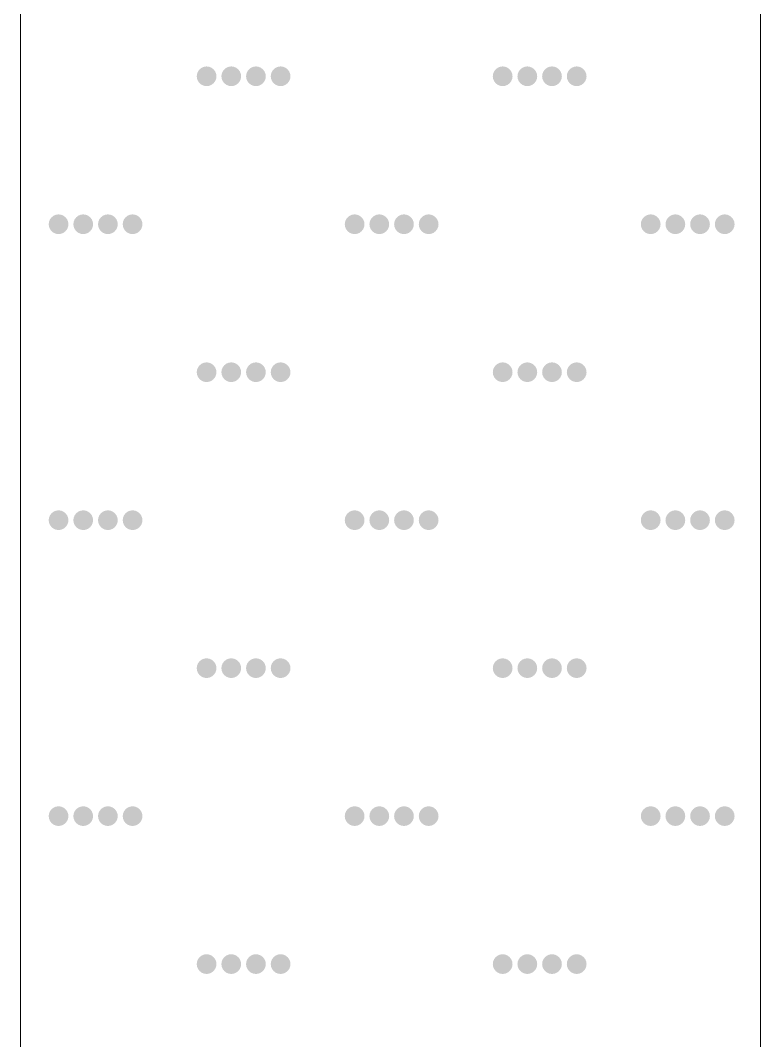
# Model space of a CAD drawing. Header units: inches. Extents: x -27 to 109, y -598 to 26.
# Drawn here: x 18.082 to 20.082, y -410.832 to -408.075 of the extents above; entities that cross this region are included whole.
import ezdxf

# ---------------------------------------------------------------- set-up
doc = ezdxf.new("R2010")
doc.units = ezdxf.units.IN
doc.header["$MEASUREMENT"] = 0
doc.layers.get('0').update_dxf_attribs({"lineweight": 0})

# ---------------------------------------------------------------- blocks, each defined once
blk = doc.blocks.new('lr_block_85')
at = {"true_color": 0x000000}
for points in [[(18.6105, -408.2326), (18.6114, -408.2257), (18.6105, -408.2188), (18.6078, -408.2124), (18.6035, -408.2069), (18.5981, -408.2026), (18.5917, -408.2), (18.5847, -408.199), (18.5778, -408.2), (18.5714, -408.2026), (18.5659, -408.2069), (18.5617, -408.2124), (18.559, -408.2188), (18.5581, -408.2257), (18.559, -408.2326), (18.5617, -408.239), (18.5659, -408.2445), (18.5714, -408.2487), (18.5778, -408.2514), (18.5847, -408.2523), (18.5917, -408.2514), (18.5981, -408.2487), (18.6035, -408.2445), (18.6078, -408.239)], [(18.6771, -408.2326), (18.6781, -408.2257), (18.6771, -408.2188), (18.6745, -408.2124), (18.6702, -408.2069), (18.6647, -408.2026), (18.6583, -408.2), (18.6514, -408.199), (18.6445, -408.2), (18.6381, -408.2026), (18.6326, -408.2069), (18.6283, -408.2124), (18.6257, -408.2188), (18.6247, -408.2257), (18.6257, -408.2326), (18.6283, -408.239), (18.6326, -408.2445), (18.6381, -408.2487), (18.6445, -408.2514), (18.6514, -408.2523), (18.6583, -408.2514), (18.6647, -408.2487), (18.6702, -408.2445), (18.6745, -408.239)], [(18.7438, -408.2326), (18.7447, -408.2257), (18.7438, -408.2188), (18.7411, -408.2124), (18.7369, -408.2069), (18.7314, -408.2026), (18.725, -408.2), (18.7181, -408.199), (18.7111, -408.2), (18.7047, -408.2026), (18.6993, -408.2069), (18.695, -408.2124), (18.6923, -408.2188), (18.6914, -408.2257), (18.6923, -408.2326), (18.695, -408.239), (18.6993, -408.2445), (18.7047, -408.2487), (18.7111, -408.2514), (18.7181, -408.2523), (18.725, -408.2514), (18.7314, -408.2487), (18.7369, -408.2445), (18.7411, -408.239)], [(18.8105, -408.2326), (18.8114, -408.2257), (18.8105, -408.2188), (18.8078, -408.2124), (18.8035, -408.2069), (18.7981, -408.2026), (18.7917, -408.2), (18.7847, -408.199), (18.7778, -408.2), (18.7714, -408.2026), (18.7659, -408.2069), (18.7617, -408.2124), (18.759, -408.2188), (18.7581, -408.2257), (18.759, -408.2326), (18.7617, -408.239), (18.7659, -408.2445), (18.7714, -408.2487), (18.7778, -408.2514), (18.7847, -408.2523), (18.7917, -408.2514), (18.7981, -408.2487), (18.8035, -408.2445), (18.8078, -408.239)], [(19.4105, -408.2326), (19.4114, -408.2257), (19.4105, -408.2188), (19.4078, -408.2124), (19.4035, -408.2069), (19.3981, -408.2026), (19.3917, -408.2), (19.3847, -408.199), (19.3778, -408.2), (19.3714, -408.2026), (19.3659, -408.2069), (19.3617, -408.2124), (19.359, -408.2188), (19.3581, -408.2257), (19.359, -408.2326), (19.3617, -408.239), (19.3659, -408.2445), (19.3714, -408.2487), (19.3778, -408.2514), (19.3847, -408.2523), (19.3917, -408.2514), (19.3981, -408.2487), (19.4035, -408.2445), (19.4078, -408.239)], [(19.4771, -408.2326), (19.4781, -408.2257), (19.4771, -408.2188), (19.4745, -408.2124), (19.4702, -408.2069), (19.4647, -408.2026), (19.4583, -408.2), (19.4514, -408.199), (19.4445, -408.2), (19.4381, -408.2026), (19.4326, -408.2069), (19.4283, -408.2124), (19.4257, -408.2188), (19.4247, -408.2257), (19.4257, -408.2326), (19.4283, -408.239), (19.4326, -408.2445), (19.4381, -408.2487), (19.4445, -408.2514), (19.4514, -408.2523), (19.4583, -408.2514), (19.4647, -408.2487), (19.4702, -408.2445), (19.4745, -408.239)], [(19.5438, -408.2326), (19.5447, -408.2257), (19.5438, -408.2188), (19.5411, -408.2124), (19.5369, -408.2069), (19.5314, -408.2026), (19.525, -408.2), (19.5181, -408.199), (19.5111, -408.2), (19.5047, -408.2026), (19.4993, -408.2069), (19.495, -408.2124), (19.4923, -408.2188), (19.4914, -408.2257), (19.4923, -408.2326), (19.495, -408.239), (19.4993, -408.2445), (19.5047, -408.2487), (19.5111, -408.2514), (19.5181, -408.2523), (19.525, -408.2514), (19.5314, -408.2487), (19.5369, -408.2445), (19.5411, -408.239)], [(19.6105, -408.2326), (19.6114, -408.2257), (19.6105, -408.2188), (19.6078, -408.2124), (19.6035, -408.2069), (19.5981, -408.2026), (19.5917, -408.2), (19.5847, -408.199), (19.5778, -408.2), (19.5714, -408.2026), (19.5659, -408.2069), (19.5617, -408.2124), (19.559, -408.2188), (19.5581, -408.2257), (19.559, -408.2326), (19.5617, -408.239), (19.5659, -408.2445), (19.5714, -408.2487), (19.5778, -408.2514), (19.5847, -408.2523), (19.5917, -408.2514), (19.5981, -408.2487), (19.6035, -408.2445), (19.6078, -408.239)], [(18.2105, -408.6326), (18.2114, -408.6257), (18.2105, -408.6187), (18.2078, -408.6123), (18.2035, -408.6069), (18.1981, -408.6026), (18.1917, -408.5999), (18.1847, -408.599), (18.1778, -408.5999), (18.1714, -408.6026), (18.1659, -408.6069), (18.1617, -408.6123), (18.159, -408.6187), (18.1581, -408.6257), (18.159, -408.6326), (18.1617, -408.639), (18.1659, -408.6445), (18.1714, -408.6488), (18.1778, -408.6514), (18.1847, -408.6524), (18.1917, -408.6514), (18.1981, -408.6488), (18.2035, -408.6445), (18.2078, -408.639)], [(18.2771, -408.6326), (18.2781, -408.6257), (18.2771, -408.6187), (18.2745, -408.6123), (18.2702, -408.6069), (18.2647, -408.6026), (18.2583, -408.5999), (18.2514, -408.599), (18.2445, -408.5999), (18.2381, -408.6026), (18.2326, -408.6069), (18.2283, -408.6123), (18.2257, -408.6187), (18.2247, -408.6257), (18.2257, -408.6326), (18.2283, -408.639), (18.2326, -408.6445), (18.2381, -408.6488), (18.2445, -408.6514), (18.2514, -408.6524), (18.2583, -408.6514), (18.2647, -408.6488), (18.2702, -408.6445), (18.2745, -408.639)], [(18.3438, -408.6326), (18.3447, -408.6257), (18.3438, -408.6187), (18.3411, -408.6123), (18.3369, -408.6069), (18.3314, -408.6026), (18.325, -408.5999), (18.3181, -408.599), (18.3111, -408.5999), (18.3047, -408.6026), (18.2993, -408.6069), (18.295, -408.6123), (18.2923, -408.6187), (18.2914, -408.6257), (18.2923, -408.6326), (18.295, -408.639), (18.2993, -408.6445), (18.3047, -408.6488), (18.3111, -408.6514), (18.3181, -408.6524), (18.325, -408.6514), (18.3314, -408.6488), (18.3369, -408.6445), (18.3411, -408.639)], [(18.4105, -408.6326), (18.4114, -408.6257), (18.4105, -408.6187), (18.4078, -408.6123), (18.4035, -408.6069), (18.3981, -408.6026), (18.3917, -408.5999), (18.3847, -408.599), (18.3778, -408.5999), (18.3714, -408.6026), (18.3659, -408.6069), (18.3617, -408.6123), (18.359, -408.6187), (18.3581, -408.6257), (18.359, -408.6326), (18.3617, -408.639), (18.3659, -408.6445), (18.3714, -408.6488), (18.3778, -408.6514), (18.3847, -408.6524), (18.3917, -408.6514), (18.3981, -408.6488), (18.4035, -408.6445), (18.4078, -408.639)], [(19.0105, -408.6326), (19.0114, -408.6257), (19.0105, -408.6187), (19.0078, -408.6123), (19.0035, -408.6069), (18.9981, -408.6026), (18.9917, -408.5999), (18.9847, -408.599), (18.9778, -408.5999), (18.9714, -408.6026), (18.9659, -408.6069), (18.9617, -408.6123), (18.959, -408.6187), (18.9581, -408.6257), (18.959, -408.6326), (18.9617, -408.639), (18.9659, -408.6445), (18.9714, -408.6488), (18.9778, -408.6514), (18.9847, -408.6524), (18.9917, -408.6514), (18.9981, -408.6488), (19.0035, -408.6445), (19.0078, -408.639)], [(19.0771, -408.6326), (19.0781, -408.6257), (19.0771, -408.6187), (19.0745, -408.6123), (19.0702, -408.6069), (19.0647, -408.6026), (19.0583, -408.5999), (19.0514, -408.599), (19.0445, -408.5999), (19.0381, -408.6026), (19.0326, -408.6069), (19.0283, -408.6123), (19.0257, -408.6187), (19.0247, -408.6257), (19.0257, -408.6326), (19.0283, -408.639), (19.0326, -408.6445), (19.0381, -408.6488), (19.0445, -408.6514), (19.0514, -408.6524), (19.0583, -408.6514), (19.0647, -408.6488), (19.0702, -408.6445), (19.0745, -408.639)], [(19.1438, -408.6326), (19.1447, -408.6257), (19.1438, -408.6187), (19.1411, -408.6123), (19.1369, -408.6069), (19.1314, -408.6026), (19.125, -408.5999), (19.1181, -408.599), (19.1111, -408.5999), (19.1047, -408.6026), (19.0993, -408.6069), (19.095, -408.6123), (19.0923, -408.6187), (19.0914, -408.6257), (19.0923, -408.6326), (19.095, -408.639), (19.0993, -408.6445), (19.1047, -408.6488), (19.1111, -408.6514), (19.1181, -408.6524), (19.125, -408.6514), (19.1314, -408.6488), (19.1369, -408.6445), (19.1411, -408.639)], [(19.2105, -408.6326), (19.2114, -408.6257), (19.2105, -408.6187), (19.2078, -408.6123), (19.2035, -408.6069), (19.1981, -408.6026), (19.1917, -408.5999), (19.1847, -408.599), (19.1778, -408.5999), (19.1714, -408.6026), (19.1659, -408.6069), (19.1617, -408.6123), (19.159, -408.6187), (19.1581, -408.6257), (19.159, -408.6326), (19.1617, -408.639), (19.1659, -408.6445), (19.1714, -408.6488), (19.1778, -408.6514), (19.1847, -408.6524), (19.1917, -408.6514), (19.1981, -408.6488), (19.2035, -408.6445), (19.2078, -408.639)], [(19.8105, -408.6326), (19.8114, -408.6257), (19.8105, -408.6187), (19.8078, -408.6123), (19.8035, -408.6069), (19.7981, -408.6026), (19.7917, -408.5999), (19.7847, -408.599), (19.7778, -408.5999), (19.7714, -408.6026), (19.7659, -408.6069), (19.7617, -408.6123), (19.759, -408.6187), (19.7581, -408.6257), (19.759, -408.6326), (19.7617, -408.639), (19.7659, -408.6445), (19.7714, -408.6488), (19.7778, -408.6514), (19.7847, -408.6524), (19.7917, -408.6514), (19.7981, -408.6488), (19.8035, -408.6445), (19.8078, -408.639)], [(19.8771, -408.6326), (19.8781, -408.6257), (19.8771, -408.6187), (19.8745, -408.6123), (19.8702, -408.6069), (19.8647, -408.6026), (19.8583, -408.5999), (19.8514, -408.599), (19.8445, -408.5999), (19.8381, -408.6026), (19.8326, -408.6069), (19.8283, -408.6123), (19.8257, -408.6187), (19.8247, -408.6257), (19.8257, -408.6326), (19.8283, -408.639), (19.8326, -408.6445), (19.8381, -408.6488), (19.8445, -408.6514), (19.8514, -408.6524), (19.8583, -408.6514), (19.8647, -408.6488), (19.8702, -408.6445), (19.8745, -408.639)], [(19.9438, -408.6326), (19.9447, -408.6257), (19.9438, -408.6187), (19.9411, -408.6123), (19.9369, -408.6069), (19.9314, -408.6026), (19.925, -408.5999), (19.9181, -408.599), (19.9111, -408.5999), (19.9047, -408.6026), (19.8993, -408.6069), (19.895, -408.6123), (19.8923, -408.6187), (19.8914, -408.6257), (19.8923, -408.6326), (19.895, -408.639), (19.8993, -408.6445), (19.9047, -408.6488), (19.9111, -408.6514), (19.9181, -408.6524), (19.925, -408.6514), (19.9314, -408.6488), (19.9369, -408.6445), (19.9411, -408.639)], [(20.0105, -408.6326), (20.0114, -408.6257), (20.0105, -408.6187), (20.0078, -408.6123), (20.0035, -408.6069), (19.9981, -408.6026), (19.9917, -408.5999), (19.9847, -408.599), (19.9778, -408.5999), (19.9714, -408.6026), (19.9659, -408.6069), (19.9617, -408.6123), (19.959, -408.6187), (19.9581, -408.6257), (19.959, -408.6326), (19.9617, -408.639), (19.9659, -408.6445), (19.9714, -408.6488), (19.9778, -408.6514), (19.9847, -408.6524), (19.9917, -408.6514), (19.9981, -408.6488), (20.0035, -408.6445), (20.0078, -408.639)], [(18.6105, -409.0326), (18.6114, -409.0257), (18.6105, -409.0188), (18.6078, -409.0124), (18.6035, -409.0069), (18.5981, -409.0026), (18.5917, -409), (18.5847, -408.999), (18.5778, -409), (18.5714, -409.0026), (18.5659, -409.0069), (18.5617, -409.0124), (18.559, -409.0188), (18.5581, -409.0257), (18.559, -409.0326), (18.5617, -409.039), (18.5659, -409.0445), (18.5714, -409.0487), (18.5778, -409.0514), (18.5847, -409.0523), (18.5917, -409.0514), (18.5981, -409.0487), (18.6035, -409.0445), (18.6078, -409.039)], [(18.6771, -409.0326), (18.6781, -409.0257), (18.6771, -409.0188), (18.6745, -409.0124), (18.6702, -409.0069), (18.6647, -409.0026), (18.6583, -409), (18.6514, -408.999), (18.6445, -409), (18.6381, -409.0026), (18.6326, -409.0069), (18.6283, -409.0124), (18.6257, -409.0188), (18.6247, -409.0257), (18.6257, -409.0326), (18.6283, -409.039), (18.6326, -409.0445), (18.6381, -409.0487), (18.6445, -409.0514), (18.6514, -409.0523), (18.6583, -409.0514), (18.6647, -409.0487), (18.6702, -409.0445), (18.6745, -409.039)], [(18.7438, -409.0326), (18.7447, -409.0257), (18.7438, -409.0188), (18.7411, -409.0124), (18.7369, -409.0069), (18.7314, -409.0026), (18.725, -409), (18.7181, -408.999), (18.7111, -409), (18.7047, -409.0026), (18.6993, -409.0069), (18.695, -409.0124), (18.6923, -409.0188), (18.6914, -409.0257), (18.6923, -409.0326), (18.695, -409.039), (18.6993, -409.0445), (18.7047, -409.0487), (18.7111, -409.0514), (18.7181, -409.0523), (18.725, -409.0514), (18.7314, -409.0487), (18.7369, -409.0445), (18.7411, -409.039)], [(18.8105, -409.0326), (18.8114, -409.0257), (18.8105, -409.0188), (18.8078, -409.0124), (18.8035, -409.0069), (18.7981, -409.0026), (18.7917, -409), (18.7847, -408.999), (18.7778, -409), (18.7714, -409.0026), (18.7659, -409.0069), (18.7617, -409.0124), (18.759, -409.0188), (18.7581, -409.0257), (18.759, -409.0326), (18.7617, -409.039), (18.7659, -409.0445), (18.7714, -409.0487), (18.7778, -409.0514), (18.7847, -409.0523), (18.7917, -409.0514), (18.7981, -409.0487), (18.8035, -409.0445), (18.8078, -409.039)], [(19.4105, -409.0326), (19.4114, -409.0257), (19.4105, -409.0188), (19.4078, -409.0124), (19.4035, -409.0069), (19.3981, -409.0026), (19.3917, -409), (19.3847, -408.999), (19.3778, -409), (19.3714, -409.0026), (19.3659, -409.0069), (19.3617, -409.0124), (19.359, -409.0188), (19.3581, -409.0257), (19.359, -409.0326), (19.3617, -409.039), (19.3659, -409.0445), (19.3714, -409.0487), (19.3778, -409.0514), (19.3847, -409.0523), (19.3917, -409.0514), (19.3981, -409.0487), (19.4035, -409.0445), (19.4078, -409.039)], [(19.4771, -409.0326), (19.4781, -409.0257), (19.4771, -409.0188), (19.4745, -409.0124), (19.4702, -409.0069), (19.4647, -409.0026), (19.4583, -409), (19.4514, -408.999), (19.4445, -409), (19.4381, -409.0026), (19.4326, -409.0069), (19.4283, -409.0124), (19.4257, -409.0188), (19.4247, -409.0257), (19.4257, -409.0326), (19.4283, -409.039), (19.4326, -409.0445), (19.4381, -409.0487), (19.4445, -409.0514), (19.4514, -409.0523), (19.4583, -409.0514), (19.4647, -409.0487), (19.4702, -409.0445), (19.4745, -409.039)], [(19.5438, -409.0326), (19.5447, -409.0257), (19.5438, -409.0188), (19.5411, -409.0124), (19.5369, -409.0069), (19.5314, -409.0026), (19.525, -409), (19.5181, -408.999), (19.5111, -409), (19.5047, -409.0026), (19.4993, -409.0069), (19.495, -409.0124), (19.4923, -409.0188), (19.4914, -409.0257), (19.4923, -409.0326), (19.495, -409.039), (19.4993, -409.0445), (19.5047, -409.0487), (19.5111, -409.0514), (19.5181, -409.0523), (19.525, -409.0514), (19.5314, -409.0487), (19.5369, -409.0445), (19.5411, -409.039)], [(19.6105, -409.0326), (19.6114, -409.0257), (19.6105, -409.0188), (19.6078, -409.0124), (19.6035, -409.0069), (19.5981, -409.0026), (19.5917, -409), (19.5847, -408.999), (19.5778, -409), (19.5714, -409.0026), (19.5659, -409.0069), (19.5617, -409.0124), (19.559, -409.0188), (19.5581, -409.0257), (19.559, -409.0326), (19.5617, -409.039), (19.5659, -409.0445), (19.5714, -409.0487), (19.5778, -409.0514), (19.5847, -409.0523), (19.5917, -409.0514), (19.5981, -409.0487), (19.6035, -409.0445), (19.6078, -409.039)], [(18.2105, -409.4326), (18.2114, -409.4257), (18.2105, -409.4187), (18.2078, -409.4124), (18.2035, -409.4069), (18.1981, -409.4026), (18.1917, -409.3999), (18.1847, -409.399), (18.1778, -409.3999), (18.1714, -409.4026), (18.1659, -409.4069), (18.1617, -409.4124), (18.159, -409.4187), (18.1581, -409.4257), (18.159, -409.4326), (18.1617, -409.439), (18.1659, -409.4445), (18.1714, -409.4488), (18.1778, -409.4514), (18.1847, -409.4524), (18.1917, -409.4514), (18.1981, -409.4488), (18.2035, -409.4445), (18.2078, -409.439)], [(18.2771, -409.4326), (18.2781, -409.4257), (18.2771, -409.4187), (18.2745, -409.4124), (18.2702, -409.4069), (18.2647, -409.4026), (18.2583, -409.3999), (18.2514, -409.399), (18.2445, -409.3999), (18.2381, -409.4026), (18.2326, -409.4069), (18.2283, -409.4124), (18.2257, -409.4187), (18.2247, -409.4257), (18.2257, -409.4326), (18.2283, -409.439), (18.2326, -409.4445), (18.2381, -409.4488), (18.2445, -409.4514), (18.2514, -409.4524), (18.2583, -409.4514), (18.2647, -409.4488), (18.2702, -409.4445), (18.2745, -409.439)], [(18.3438, -409.4326), (18.3447, -409.4257), (18.3438, -409.4187), (18.3411, -409.4124), (18.3369, -409.4069), (18.3314, -409.4026), (18.325, -409.3999), (18.3181, -409.399), (18.3111, -409.3999), (18.3047, -409.4026), (18.2993, -409.4069), (18.295, -409.4124), (18.2923, -409.4187), (18.2914, -409.4257), (18.2923, -409.4326), (18.295, -409.439), (18.2993, -409.4445), (18.3047, -409.4488), (18.3111, -409.4514), (18.3181, -409.4524), (18.325, -409.4514), (18.3314, -409.4488), (18.3369, -409.4445), (18.3411, -409.439)], [(18.4105, -409.4326), (18.4114, -409.4257), (18.4105, -409.4187), (18.4078, -409.4124), (18.4035, -409.4069), (18.3981, -409.4026), (18.3917, -409.3999), (18.3847, -409.399), (18.3778, -409.3999), (18.3714, -409.4026), (18.3659, -409.4069), (18.3617, -409.4124), (18.359, -409.4187), (18.3581, -409.4257), (18.359, -409.4326), (18.3617, -409.439), (18.3659, -409.4445), (18.3714, -409.4488), (18.3778, -409.4514), (18.3847, -409.4524), (18.3917, -409.4514), (18.3981, -409.4488), (18.4035, -409.4445), (18.4078, -409.439)], [(19.0105, -409.4326), (19.0114, -409.4257), (19.0105, -409.4187), (19.0078, -409.4124), (19.0035, -409.4069), (18.9981, -409.4026), (18.9917, -409.3999), (18.9847, -409.399), (18.9778, -409.3999), (18.9714, -409.4026), (18.9659, -409.4069), (18.9617, -409.4124), (18.959, -409.4187), (18.9581, -409.4257), (18.959, -409.4326), (18.9617, -409.439), (18.9659, -409.4445), (18.9714, -409.4488), (18.9778, -409.4514), (18.9847, -409.4524), (18.9917, -409.4514), (18.9981, -409.4488), (19.0035, -409.4445), (19.0078, -409.439)], [(19.0771, -409.4326), (19.0781, -409.4257), (19.0771, -409.4187), (19.0745, -409.4124), (19.0702, -409.4069), (19.0647, -409.4026), (19.0583, -409.3999), (19.0514, -409.399), (19.0445, -409.3999), (19.0381, -409.4026), (19.0326, -409.4069), (19.0283, -409.4124), (19.0257, -409.4187), (19.0247, -409.4257), (19.0257, -409.4326), (19.0283, -409.439), (19.0326, -409.4445), (19.0381, -409.4488), (19.0445, -409.4514), (19.0514, -409.4524), (19.0583, -409.4514), (19.0647, -409.4488), (19.0702, -409.4445), (19.0745, -409.439)], [(19.1438, -409.4326), (19.1447, -409.4257), (19.1438, -409.4187), (19.1411, -409.4124), (19.1369, -409.4069), (19.1314, -409.4026), (19.125, -409.3999), (19.1181, -409.399), (19.1111, -409.3999), (19.1047, -409.4026), (19.0993, -409.4069), (19.095, -409.4124), (19.0923, -409.4187), (19.0914, -409.4257), (19.0923, -409.4326), (19.095, -409.439), (19.0993, -409.4445), (19.1047, -409.4488), (19.1111, -409.4514), (19.1181, -409.4524), (19.125, -409.4514), (19.1314, -409.4488), (19.1369, -409.4445), (19.1411, -409.439)], [(19.2105, -409.4326), (19.2114, -409.4257), (19.2105, -409.4187), (19.2078, -409.4124), (19.2035, -409.4069), (19.1981, -409.4026), (19.1917, -409.3999), (19.1847, -409.399), (19.1778, -409.3999), (19.1714, -409.4026), (19.1659, -409.4069), (19.1617, -409.4124), (19.159, -409.4187), (19.1581, -409.4257), (19.159, -409.4326), (19.1617, -409.439), (19.1659, -409.4445), (19.1714, -409.4488), (19.1778, -409.4514), (19.1847, -409.4524), (19.1917, -409.4514), (19.1981, -409.4488), (19.2035, -409.4445), (19.2078, -409.439)], [(19.8105, -409.4326), (19.8114, -409.4257), (19.8105, -409.4187), (19.8078, -409.4124), (19.8035, -409.4069), (19.7981, -409.4026), (19.7917, -409.3999), (19.7847, -409.399), (19.7778, -409.3999), (19.7714, -409.4026), (19.7659, -409.4069), (19.7617, -409.4124), (19.759, -409.4187), (19.7581, -409.4257), (19.759, -409.4326), (19.7617, -409.439), (19.7659, -409.4445), (19.7714, -409.4488), (19.7778, -409.4514), (19.7847, -409.4524), (19.7917, -409.4514), (19.7981, -409.4488), (19.8035, -409.4445), (19.8078, -409.439)], [(19.8771, -409.4326), (19.8781, -409.4257), (19.8771, -409.4187), (19.8745, -409.4124), (19.8702, -409.4069), (19.8647, -409.4026), (19.8583, -409.3999), (19.8514, -409.399), (19.8445, -409.3999), (19.8381, -409.4026), (19.8326, -409.4069), (19.8283, -409.4124), (19.8257, -409.4187), (19.8247, -409.4257), (19.8257, -409.4326), (19.8283, -409.439), (19.8326, -409.4445), (19.8381, -409.4488), (19.8445, -409.4514), (19.8514, -409.4524), (19.8583, -409.4514), (19.8647, -409.4488), (19.8702, -409.4445), (19.8745, -409.439)], [(19.9438, -409.4326), (19.9447, -409.4257), (19.9438, -409.4187), (19.9411, -409.4124), (19.9369, -409.4069), (19.9314, -409.4026), (19.925, -409.3999), (19.9181, -409.399), (19.9111, -409.3999), (19.9047, -409.4026), (19.8993, -409.4069), (19.895, -409.4124), (19.8923, -409.4187), (19.8914, -409.4257), (19.8923, -409.4326), (19.895, -409.439), (19.8993, -409.4445), (19.9047, -409.4488), (19.9111, -409.4514), (19.9181, -409.4524), (19.925, -409.4514), (19.9314, -409.4488), (19.9369, -409.4445), (19.9411, -409.439)], [(20.0105, -409.4326), (20.0114, -409.4257), (20.0105, -409.4187), (20.0078, -409.4124), (20.0035, -409.4069), (19.9981, -409.4026), (19.9917, -409.3999), (19.9847, -409.399), (19.9778, -409.3999), (19.9714, -409.4026), (19.9659, -409.4069), (19.9617, -409.4124), (19.959, -409.4187), (19.9581, -409.4257), (19.959, -409.4326), (19.9617, -409.439), (19.9659, -409.4445), (19.9714, -409.4488), (19.9778, -409.4514), (19.9847, -409.4524), (19.9917, -409.4514), (19.9981, -409.4488), (20.0035, -409.4445), (20.0078, -409.439)], [(18.6105, -409.8326), (18.6114, -409.8257), (18.6105, -409.8188), (18.6078, -409.8123), (18.6035, -409.8069), (18.5981, -409.8026), (18.5917, -409.8), (18.5847, -409.799), (18.5778, -409.8), (18.5714, -409.8026), (18.5659, -409.8069), (18.5617, -409.8123), (18.559, -409.8188), (18.5581, -409.8257), (18.559, -409.8326), (18.5617, -409.839), (18.5659, -409.8445), (18.5714, -409.8487), (18.5778, -409.8514), (18.5847, -409.8524), (18.5917, -409.8514), (18.5981, -409.8487), (18.6035, -409.8445), (18.6078, -409.839)], [(18.6771, -409.8326), (18.6781, -409.8257), (18.6771, -409.8188), (18.6745, -409.8123), (18.6702, -409.8069), (18.6647, -409.8026), (18.6583, -409.8), (18.6514, -409.799), (18.6445, -409.8), (18.6381, -409.8026), (18.6326, -409.8069), (18.6283, -409.8123), (18.6257, -409.8188), (18.6247, -409.8257), (18.6257, -409.8326), (18.6283, -409.839), (18.6326, -409.8445), (18.6381, -409.8487), (18.6445, -409.8514), (18.6514, -409.8524), (18.6583, -409.8514), (18.6647, -409.8487), (18.6702, -409.8445), (18.6745, -409.839)], [(18.7438, -409.8326), (18.7447, -409.8257), (18.7438, -409.8188), (18.7411, -409.8123), (18.7369, -409.8069), (18.7314, -409.8026), (18.725, -409.8), (18.7181, -409.799), (18.7111, -409.8), (18.7047, -409.8026), (18.6993, -409.8069), (18.695, -409.8123), (18.6923, -409.8188), (18.6914, -409.8257), (18.6923, -409.8326), (18.695, -409.839), (18.6993, -409.8445), (18.7047, -409.8487), (18.7111, -409.8514), (18.7181, -409.8524), (18.725, -409.8514), (18.7314, -409.8487), (18.7369, -409.8445), (18.7411, -409.839)], [(18.8105, -409.8326), (18.8114, -409.8257), (18.8105, -409.8188), (18.8078, -409.8123), (18.8035, -409.8069), (18.7981, -409.8026), (18.7917, -409.8), (18.7847, -409.799), (18.7778, -409.8), (18.7714, -409.8026), (18.7659, -409.8069), (18.7617, -409.8123), (18.759, -409.8188), (18.7581, -409.8257), (18.759, -409.8326), (18.7617, -409.839), (18.7659, -409.8445), (18.7714, -409.8487), (18.7778, -409.8514), (18.7847, -409.8524), (18.7917, -409.8514), (18.7981, -409.8487), (18.8035, -409.8445), (18.8078, -409.839)], [(19.4105, -409.8326), (19.4114, -409.8257), (19.4105, -409.8188), (19.4078, -409.8123), (19.4035, -409.8069), (19.3981, -409.8026), (19.3917, -409.8), (19.3847, -409.799), (19.3778, -409.8), (19.3714, -409.8026), (19.3659, -409.8069), (19.3617, -409.8123), (19.359, -409.8188), (19.3581, -409.8257), (19.359, -409.8326), (19.3617, -409.839), (19.3659, -409.8445), (19.3714, -409.8487), (19.3778, -409.8514), (19.3847, -409.8524), (19.3917, -409.8514), (19.3981, -409.8487), (19.4035, -409.8445), (19.4078, -409.839)], [(19.4771, -409.8326), (19.4781, -409.8257), (19.4771, -409.8188), (19.4745, -409.8123), (19.4702, -409.8069), (19.4647, -409.8026), (19.4583, -409.8), (19.4514, -409.799), (19.4445, -409.8), (19.4381, -409.8026), (19.4326, -409.8069), (19.4283, -409.8123), (19.4257, -409.8188), (19.4247, -409.8257), (19.4257, -409.8326), (19.4283, -409.839), (19.4326, -409.8445), (19.4381, -409.8487), (19.4445, -409.8514), (19.4514, -409.8524), (19.4583, -409.8514), (19.4647, -409.8487), (19.4702, -409.8445), (19.4745, -409.839)], [(19.5438, -409.8326), (19.5447, -409.8257), (19.5438, -409.8188), (19.5411, -409.8123), (19.5369, -409.8069), (19.5314, -409.8026), (19.525, -409.8), (19.5181, -409.799), (19.5111, -409.8), (19.5047, -409.8026), (19.4993, -409.8069), (19.495, -409.8123), (19.4923, -409.8188), (19.4914, -409.8257), (19.4923, -409.8326), (19.495, -409.839), (19.4993, -409.8445), (19.5047, -409.8487), (19.5111, -409.8514), (19.5181, -409.8524), (19.525, -409.8514), (19.5314, -409.8487), (19.5369, -409.8445), (19.5411, -409.839)], [(19.6105, -409.8326), (19.6114, -409.8257), (19.6105, -409.8188), (19.6078, -409.8123), (19.6035, -409.8069), (19.5981, -409.8026), (19.5917, -409.8), (19.5847, -409.799), (19.5778, -409.8), (19.5714, -409.8026), (19.5659, -409.8069), (19.5617, -409.8123), (19.559, -409.8188), (19.5581, -409.8257), (19.559, -409.8326), (19.5617, -409.839), (19.5659, -409.8445), (19.5714, -409.8487), (19.5778, -409.8514), (19.5847, -409.8524), (19.5917, -409.8514), (19.5981, -409.8487), (19.6035, -409.8445), (19.6078, -409.839)], [(18.2105, -410.2326), (18.2114, -410.2257), (18.2105, -410.2188), (18.2078, -410.2124), (18.2035, -410.2069), (18.1981, -410.2026), (18.1917, -410.2), (18.1847, -410.199), (18.1778, -410.2), (18.1714, -410.2026), (18.1659, -410.2069), (18.1617, -410.2124), (18.159, -410.2188), (18.1581, -410.2257), (18.159, -410.2326), (18.1617, -410.239), (18.1659, -410.2445), (18.1714, -410.2487), (18.1778, -410.2514), (18.1847, -410.2523), (18.1917, -410.2514), (18.1981, -410.2487), (18.2035, -410.2445), (18.2078, -410.239)], [(18.2771, -410.2326), (18.2781, -410.2257), (18.2771, -410.2188), (18.2745, -410.2124), (18.2702, -410.2069), (18.2647, -410.2026), (18.2583, -410.2), (18.2514, -410.199), (18.2445, -410.2), (18.2381, -410.2026), (18.2326, -410.2069), (18.2283, -410.2124), (18.2257, -410.2188), (18.2247, -410.2257), (18.2257, -410.2326), (18.2283, -410.239), (18.2326, -410.2445), (18.2381, -410.2487), (18.2445, -410.2514), (18.2514, -410.2523), (18.2583, -410.2514), (18.2647, -410.2487), (18.2702, -410.2445), (18.2745, -410.239)], [(18.3438, -410.2326), (18.3447, -410.2257), (18.3438, -410.2188), (18.3411, -410.2124), (18.3369, -410.2069), (18.3314, -410.2026), (18.325, -410.2), (18.3181, -410.199), (18.3111, -410.2), (18.3047, -410.2026), (18.2993, -410.2069), (18.295, -410.2124), (18.2923, -410.2188), (18.2914, -410.2257), (18.2923, -410.2326), (18.295, -410.239), (18.2993, -410.2445), (18.3047, -410.2487), (18.3111, -410.2514), (18.3181, -410.2523), (18.325, -410.2514), (18.3314, -410.2487), (18.3369, -410.2445), (18.3411, -410.239)], [(18.4105, -410.2326), (18.4114, -410.2257), (18.4105, -410.2188), (18.4078, -410.2124), (18.4035, -410.2069), (18.3981, -410.2026), (18.3917, -410.2), (18.3847, -410.199), (18.3778, -410.2), (18.3714, -410.2026), (18.3659, -410.2069), (18.3617, -410.2124), (18.359, -410.2188), (18.3581, -410.2257), (18.359, -410.2326), (18.3617, -410.239), (18.3659, -410.2445), (18.3714, -410.2487), (18.3778, -410.2514), (18.3847, -410.2523), (18.3917, -410.2514), (18.3981, -410.2487), (18.4035, -410.2445), (18.4078, -410.239)], [(19.0105, -410.2326), (19.0114, -410.2257), (19.0105, -410.2188), (19.0078, -410.2124), (19.0035, -410.2069), (18.9981, -410.2026), (18.9917, -410.2), (18.9847, -410.199), (18.9778, -410.2), (18.9714, -410.2026), (18.9659, -410.2069), (18.9617, -410.2124), (18.959, -410.2188), (18.9581, -410.2257), (18.959, -410.2326), (18.9617, -410.239), (18.9659, -410.2445), (18.9714, -410.2487), (18.9778, -410.2514), (18.9847, -410.2523), (18.9917, -410.2514), (18.9981, -410.2487), (19.0035, -410.2445), (19.0078, -410.239)], [(19.0771, -410.2326), (19.0781, -410.2257), (19.0771, -410.2188), (19.0745, -410.2124), (19.0702, -410.2069), (19.0647, -410.2026), (19.0583, -410.2), (19.0514, -410.199), (19.0445, -410.2), (19.0381, -410.2026), (19.0326, -410.2069), (19.0283, -410.2124), (19.0257, -410.2188), (19.0247, -410.2257), (19.0257, -410.2326), (19.0283, -410.239), (19.0326, -410.2445), (19.0381, -410.2487), (19.0445, -410.2514), (19.0514, -410.2523), (19.0583, -410.2514), (19.0647, -410.2487), (19.0702, -410.2445), (19.0745, -410.239)], [(19.1438, -410.2326), (19.1447, -410.2257), (19.1438, -410.2188), (19.1411, -410.2124), (19.1369, -410.2069), (19.1314, -410.2026), (19.125, -410.2), (19.1181, -410.199), (19.1111, -410.2), (19.1047, -410.2026), (19.0993, -410.2069), (19.095, -410.2124), (19.0923, -410.2188), (19.0914, -410.2257), (19.0923, -410.2326), (19.095, -410.239), (19.0993, -410.2445), (19.1047, -410.2487), (19.1111, -410.2514), (19.1181, -410.2523), (19.125, -410.2514), (19.1314, -410.2487), (19.1369, -410.2445), (19.1411, -410.239)], [(19.2105, -410.2326), (19.2114, -410.2257), (19.2105, -410.2188), (19.2078, -410.2124), (19.2035, -410.2069), (19.1981, -410.2026), (19.1917, -410.2), (19.1847, -410.199), (19.1778, -410.2), (19.1714, -410.2026), (19.1659, -410.2069), (19.1617, -410.2124), (19.159, -410.2188), (19.1581, -410.2257), (19.159, -410.2326), (19.1617, -410.239), (19.1659, -410.2445), (19.1714, -410.2487), (19.1778, -410.2514), (19.1847, -410.2523), (19.1917, -410.2514), (19.1981, -410.2487), (19.2035, -410.2445), (19.2078, -410.239)], [(19.8105, -410.2326), (19.8114, -410.2257), (19.8105, -410.2188), (19.8078, -410.2124), (19.8035, -410.2069), (19.7981, -410.2026), (19.7917, -410.2), (19.7847, -410.199), (19.7778, -410.2), (19.7714, -410.2026), (19.7659, -410.2069), (19.7617, -410.2124), (19.759, -410.2188), (19.7581, -410.2257), (19.759, -410.2326), (19.7617, -410.239), (19.7659, -410.2445), (19.7714, -410.2487), (19.7778, -410.2514), (19.7847, -410.2523), (19.7917, -410.2514), (19.7981, -410.2487), (19.8035, -410.2445), (19.8078, -410.239)], [(19.8771, -410.2326), (19.8781, -410.2257), (19.8771, -410.2188), (19.8745, -410.2124), (19.8702, -410.2069), (19.8647, -410.2026), (19.8583, -410.2), (19.8514, -410.199), (19.8445, -410.2), (19.8381, -410.2026), (19.8326, -410.2069), (19.8283, -410.2124), (19.8257, -410.2188), (19.8247, -410.2257), (19.8257, -410.2326), (19.8283, -410.239), (19.8326, -410.2445), (19.8381, -410.2487), (19.8445, -410.2514), (19.8514, -410.2523), (19.8583, -410.2514), (19.8647, -410.2487), (19.8702, -410.2445), (19.8745, -410.239)], [(19.9438, -410.2326), (19.9447, -410.2257), (19.9438, -410.2188), (19.9411, -410.2124), (19.9369, -410.2069), (19.9314, -410.2026), (19.925, -410.2), (19.9181, -410.199), (19.9111, -410.2), (19.9047, -410.2026), (19.8993, -410.2069), (19.895, -410.2124), (19.8923, -410.2188), (19.8914, -410.2257), (19.8923, -410.2326), (19.895, -410.239), (19.8993, -410.2445), (19.9047, -410.2487), (19.9111, -410.2514), (19.9181, -410.2523), (19.925, -410.2514), (19.9314, -410.2487), (19.9369, -410.2445), (19.9411, -410.239)], [(20.0105, -410.2326), (20.0114, -410.2257), (20.0105, -410.2188), (20.0078, -410.2124), (20.0035, -410.2069), (19.9981, -410.2026), (19.9917, -410.2), (19.9847, -410.199), (19.9778, -410.2), (19.9714, -410.2026), (19.9659, -410.2069), (19.9617, -410.2124), (19.959, -410.2188), (19.9581, -410.2257), (19.959, -410.2326), (19.9617, -410.239), (19.9659, -410.2445), (19.9714, -410.2487), (19.9778, -410.2514), (19.9847, -410.2523), (19.9917, -410.2514), (19.9981, -410.2487), (20.0035, -410.2445), (20.0078, -410.239)], [(18.6105, -410.6326), (18.6114, -410.6257), (18.6105, -410.6187), (18.6078, -410.6123), (18.6035, -410.6069), (18.5981, -410.6026), (18.5917, -410.5999), (18.5847, -410.599), (18.5778, -410.5999), (18.5714, -410.6026), (18.5659, -410.6069), (18.5617, -410.6123), (18.559, -410.6187), (18.5581, -410.6257), (18.559, -410.6326), (18.5617, -410.639), (18.5659, -410.6445), (18.5714, -410.6488), (18.5778, -410.6514), (18.5847, -410.6524), (18.5917, -410.6514), (18.5981, -410.6488), (18.6035, -410.6445), (18.6078, -410.639)], [(18.6771, -410.6326), (18.6781, -410.6257), (18.6771, -410.6187), (18.6745, -410.6123), (18.6702, -410.6069), (18.6647, -410.6026), (18.6583, -410.5999), (18.6514, -410.599), (18.6445, -410.5999), (18.6381, -410.6026), (18.6326, -410.6069), (18.6283, -410.6123), (18.6257, -410.6187), (18.6247, -410.6257), (18.6257, -410.6326), (18.6283, -410.639), (18.6326, -410.6445), (18.6381, -410.6488), (18.6445, -410.6514), (18.6514, -410.6524), (18.6583, -410.6514), (18.6647, -410.6488), (18.6702, -410.6445), (18.6745, -410.639)], [(18.7438, -410.6326), (18.7447, -410.6257), (18.7438, -410.6187), (18.7411, -410.6123), (18.7369, -410.6069), (18.7314, -410.6026), (18.725, -410.5999), (18.7181, -410.599), (18.7111, -410.5999), (18.7047, -410.6026), (18.6993, -410.6069), (18.695, -410.6123), (18.6923, -410.6187), (18.6914, -410.6257), (18.6923, -410.6326), (18.695, -410.639), (18.6993, -410.6445), (18.7047, -410.6488), (18.7111, -410.6514), (18.7181, -410.6524), (18.725, -410.6514), (18.7314, -410.6488), (18.7369, -410.6445), (18.7411, -410.639)], [(18.8105, -410.6326), (18.8114, -410.6257), (18.8105, -410.6187), (18.8078, -410.6123), (18.8035, -410.6069), (18.7981, -410.6026), (18.7917, -410.5999), (18.7847, -410.599), (18.7778, -410.5999), (18.7714, -410.6026), (18.7659, -410.6069), (18.7617, -410.6123), (18.759, -410.6187), (18.7581, -410.6257), (18.759, -410.6326), (18.7617, -410.639), (18.7659, -410.6445), (18.7714, -410.6488), (18.7778, -410.6514), (18.7847, -410.6524), (18.7917, -410.6514), (18.7981, -410.6488), (18.8035, -410.6445), (18.8078, -410.639)], [(19.4105, -410.6326), (19.4114, -410.6257), (19.4105, -410.6187), (19.4078, -410.6123), (19.4035, -410.6069), (19.3981, -410.6026), (19.3917, -410.5999), (19.3847, -410.599), (19.3778, -410.5999), (19.3714, -410.6026), (19.3659, -410.6069), (19.3617, -410.6123), (19.359, -410.6187), (19.3581, -410.6257), (19.359, -410.6326), (19.3617, -410.639), (19.3659, -410.6445), (19.3714, -410.6488), (19.3778, -410.6514), (19.3847, -410.6524), (19.3917, -410.6514), (19.3981, -410.6488), (19.4035, -410.6445), (19.4078, -410.639)], [(19.4771, -410.6326), (19.4781, -410.6257), (19.4771, -410.6187), (19.4745, -410.6123), (19.4702, -410.6069), (19.4647, -410.6026), (19.4583, -410.5999), (19.4514, -410.599), (19.4445, -410.5999), (19.4381, -410.6026), (19.4326, -410.6069), (19.4283, -410.6123), (19.4257, -410.6187), (19.4247, -410.6257), (19.4257, -410.6326), (19.4283, -410.639), (19.4326, -410.6445), (19.4381, -410.6488), (19.4445, -410.6514), (19.4514, -410.6524), (19.4583, -410.6514), (19.4647, -410.6488), (19.4702, -410.6445), (19.4745, -410.639)], [(19.5438, -410.6326), (19.5447, -410.6257), (19.5438, -410.6187), (19.5411, -410.6123), (19.5369, -410.6069), (19.5314, -410.6026), (19.525, -410.5999), (19.5181, -410.599), (19.5111, -410.5999), (19.5047, -410.6026), (19.4993, -410.6069), (19.495, -410.6123), (19.4923, -410.6187), (19.4914, -410.6257), (19.4923, -410.6326), (19.495, -410.639), (19.4993, -410.6445), (19.5047, -410.6488), (19.5111, -410.6514), (19.5181, -410.6524), (19.525, -410.6514), (19.5314, -410.6488), (19.5369, -410.6445), (19.5411, -410.639)], [(19.6105, -410.6326), (19.6114, -410.6257), (19.6105, -410.6187), (19.6078, -410.6123), (19.6035, -410.6069), (19.5981, -410.6026), (19.5917, -410.5999), (19.5847, -410.599), (19.5778, -410.5999), (19.5714, -410.6026), (19.5659, -410.6069), (19.5617, -410.6123), (19.559, -410.6187), (19.5581, -410.6257), (19.559, -410.6326), (19.5617, -410.639), (19.5659, -410.6445), (19.5714, -410.6488), (19.5778, -410.6514), (19.5847, -410.6524), (19.5917, -410.6514), (19.5981, -410.6488), (19.6035, -410.6445), (19.6078, -410.639)]]:
    blk.add_hatch(color=18, dxfattribs=at).paths.add_polyline_path(points, flags=17)

msp = doc.modelspace()

# ---------------------------------------------------------------- linework, layer by layer
at = {"linetype": 'Continuous', "lineweight": 15}
for p, q in [((18.0817, -405.5537), (18.0817, -410.9038)), ((20.0817, -405.5537), (20.0817, -410.9038))]:
    msp.add_line(p, q, dxfattribs=at)

# ---------------------------------------------------------------- block references
at = {"color": 7}
msp.add_blockref('lr_block_85', (0, 0), dxfattribs=at)

doc.saveas('drawing.dxf')
